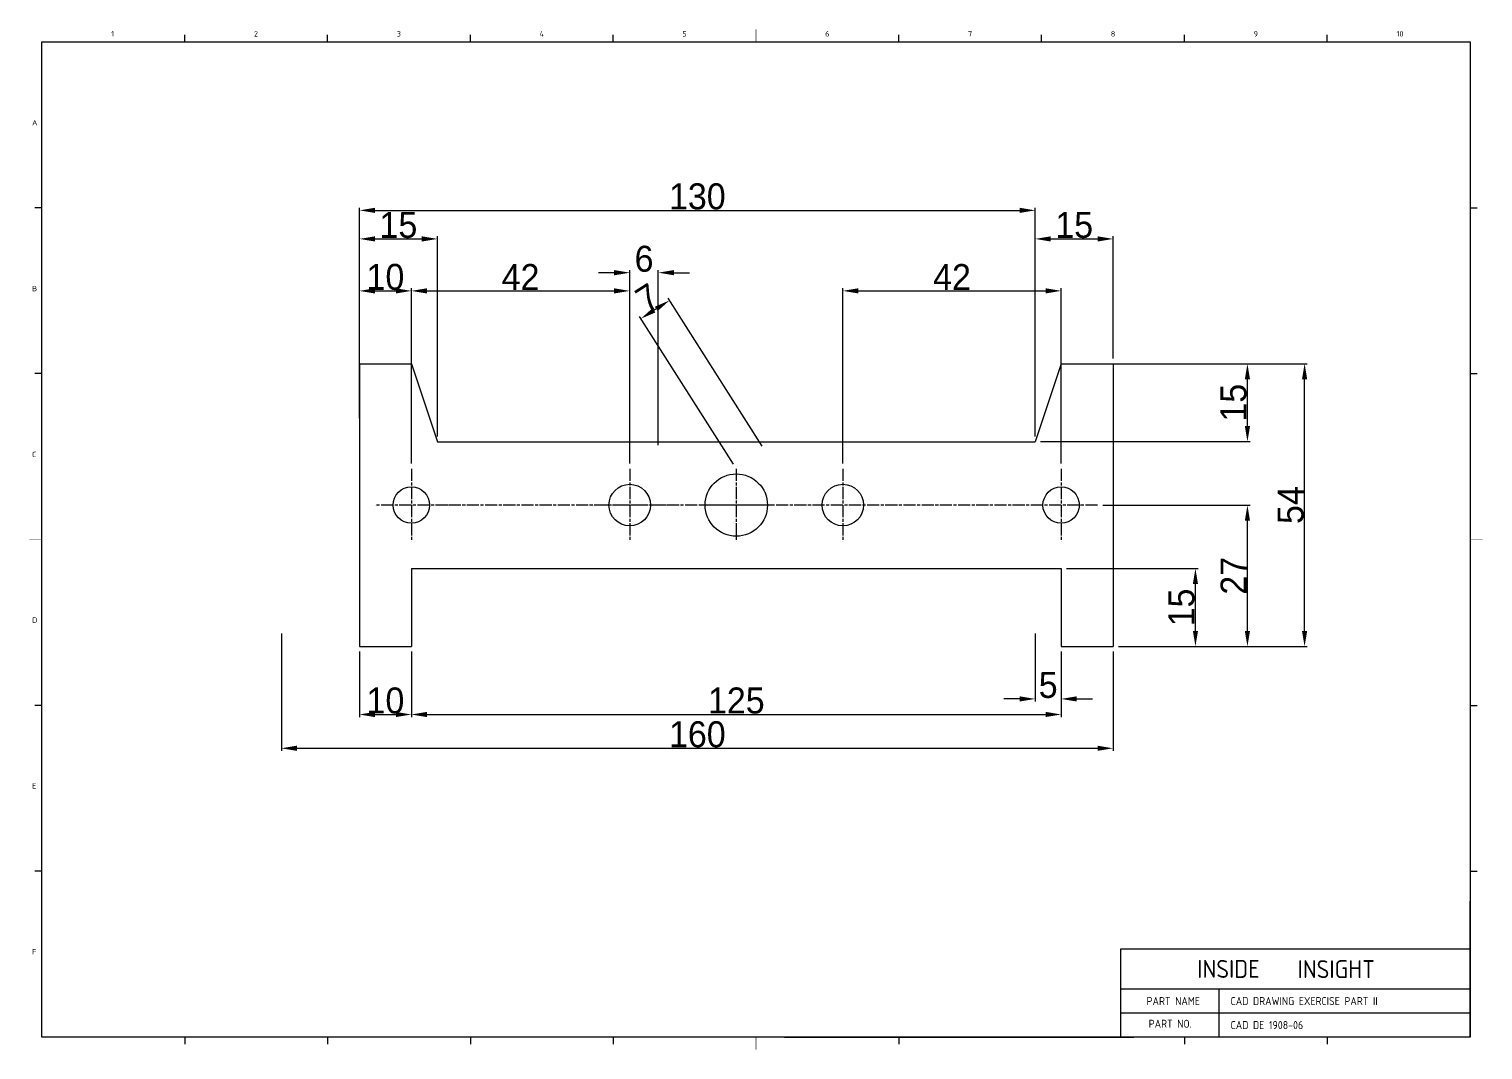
# Model space of a CAD drawing. Header units: inches. Extents: x 328 to 12229, y 132 to 477.
# Drawn here: x 7951.6 to 8231.3, y 135 to 331.4 of the extents above; entities that cross this region are included whole.
import ezdxf

# ---------------------------------------------------------------- set-up
doc = ezdxf.new("R2010")
doc.units = ezdxf.units.IN
doc.header["$MEASUREMENT"] = 0
for name, pattern in [('C2', [7.05, 6, -0.4, 0.25, -0.4]), ('CHAIN', [0.3543, 0.2362, -0.0295, 0.0591, -0.0295]), ('D2', [11.2, 8, -0.8, 0.4, -0.8, 0.4, -0.8])]:
    doc.linetypes.add(name, pattern=pattern)
doc.layers.add('1', color=1, linetype='C2')
doc.layers.add('3', color=3, linetype='D2')
doc.layers.add('DIMENSION', color=3, linetype='Continuous', lineweight=25)
doc.styles.add('A', font='GENISO', dxfattribs={"bigfont": 'WHGTXT'})
doc.styles.get("Standard").update_dxf_attribs({"font": 'gulim.ttc'})
doc.dimstyles.new('Copy of Copy of inside insight-1', dxfattribs={"dimscale": 100, "dimtxt": 5, "dimasz": 3, "dimexe": 0.5, "dimexo": 1, "dimgap": 0.09, "dimtad": 1, "dimdec": 0, "dimzin": 0, "dimdsep": 46, "dimtxsty": 'Standard', "dimcen": 0.09, "dimdle": 1, "dimclrd": 3, "dimclre": 3, "dimclrt": 2, "dimadec": 0, "dimazin": 0, "dimtfac": 1, "dimtdec": 0, "dimtofl": 0, "dimtmove": 0, "dimatfit": 3, "dimfxl": 0, "dimtolj": 1, "dimtzin": 0, "dimarcsym": 0})

# ---------------------------------------------------------------- blocks, each defined once
blk = doc.blocks.new('*D441')
at = {"layer": 'Defpoints', "color": 0}
for p in [(8025.17, 212.59), (8150.17, 212.59), (8150.17, 199.5)]:
    blk.add_point(p, dxfattribs=at)
at = {"layer": 'DIMENSION', "color": 3, "lineweight": -2}
for p, q in [((8025.17, 211.59), (8025.17, 199)), ((8150.17, 211.59), (8150.17, 199)), ((8028.17, 199.5), (8147.17, 199.5))]:
    blk.add_line(p, q, dxfattribs=at)
at = {"layer": 'DIMENSION', "color": 3}
for points in [[(8028.17, 200), (8028.17, 199), (8025.17, 199.5)], [(8147.17, 199), (8147.17, 200), (8150.17, 199.5)]]:
    blk.add_solid(points, dxfattribs=at)
at = {"layer": 'DIMENSION', "color": 2, "insert": (8087.67, 202.16), "char_height": 5, "attachment_point": 5}
blk.add_mtext('\\A1;125', dxfattribs=at)
blk = doc.blocks.new('*D444')
at = {"layer": 'Defpoints', "color": 0}
for p in [(8015.17, 212.59), (8025.17, 212.59), (8025.17, 199.5)]:
    blk.add_point(p, dxfattribs=at)
at = {"layer": 'DIMENSION', "color": 3, "lineweight": -2}
for p, q in [((8015.17, 211.59), (8015.17, 199)), ((8025.17, 211.59), (8025.17, 199)), ((8018.17, 199.5), (8022.17, 199.5))]:
    blk.add_line(p, q, dxfattribs=at)
at = {"layer": 'DIMENSION', "color": 3}
for points in [[(8018.17, 200), (8018.17, 199), (8015.17, 199.5)], [(8022.17, 199), (8022.17, 200), (8025.17, 199.5)]]:
    blk.add_solid(points, dxfattribs=at)
at = {"layer": 'DIMENSION', "color": 2, "insert": (8020.17, 202.16), "char_height": 5, "attachment_point": 5}
blk.add_mtext('\\A1;10', dxfattribs=at)
blk = doc.blocks.new('*D449')
at = {"layer": 'Defpoints', "color": 0}
for p in [(8145.17, 216.09), (8150.17, 211.59), (8145.17, 202.5)]:
    blk.add_point(p, dxfattribs=at)
at = {"layer": 'DIMENSION', "color": 3, "lineweight": -2}
for p, q in [((8145.17, 215.09), (8145.17, 202)), ((8150.17, 210.59), (8150.17, 202)), ((8142.17, 202.5), (8139.17, 202.5)), ((8153.17, 202.5), (8156.17, 202.5))]:
    blk.add_line(p, q, dxfattribs=at)
at = {"layer": 'DIMENSION', "color": 3}
for points in [[(8142.17, 202), (8142.17, 203), (8145.17, 202.5)], [(8153.17, 203), (8153.17, 202), (8150.17, 202.5)]]:
    blk.add_solid(points, dxfattribs=at)
at = {"layer": 'DIMENSION', "color": 2, "insert": (8147.67, 205.15), "char_height": 5, "attachment_point": 5}
blk.add_mtext('\\A1;5', dxfattribs=at)
blk = doc.blocks.new('*D452')
at = {"layer": 'Defpoints', "color": 0}
for p in [(8000.17, 216.09), (8160.17, 212.59), (8160.17, 193)]:
    blk.add_point(p, dxfattribs=at)
at = {"layer": 'DIMENSION', "color": 3, "lineweight": -2}
for p, q in [((8000.17, 215.09), (8000.17, 192.5)), ((8160.17, 211.59), (8160.17, 192.5)), ((8003.17, 193), (8157.17, 193))]:
    blk.add_line(p, q, dxfattribs=at)
at = {"layer": 'DIMENSION', "color": 3}
for points in [[(8003.17, 193.5), (8003.17, 192.5), (8000.17, 193)], [(8157.17, 192.5), (8157.17, 193.5), (8160.17, 193)]]:
    blk.add_solid(points, dxfattribs=at)
at = {"layer": 'DIMENSION', "color": 2, "insert": (8080.17, 195.66), "char_height": 5, "attachment_point": 5}
blk.add_mtext('\\A1;160', dxfattribs=at)
blk = doc.blocks.new('*D455')
at = {"layer": 'Defpoints', "color": 0}
for p in [(8150.17, 227.59), (8176, 227.59), (8160.17, 212.59)]:
    blk.add_point(p, dxfattribs=at)
at = {"layer": 'DIMENSION', "color": 3, "lineweight": -2}
for p, q in [((8151.17, 227.59), (8176.5, 227.59)), ((8176, 215.59), (8176, 224.59)), ((8161.17, 212.59), (8176.5, 212.59))]:
    blk.add_line(p, q, dxfattribs=at)
at = {"layer": 'DIMENSION', "color": 3}
for points in [[(8176.5, 224.59), (8175.5, 224.59), (8176, 227.59)], [(8175.5, 215.59), (8176.5, 215.59), (8176, 212.59)]]:
    blk.add_solid(points, dxfattribs=at)
at = {"layer": 'DIMENSION', "color": 2, "insert": (8173.34, 220.09), "char_height": 5, "attachment_point": 5, "rotation": 90}
blk.add_mtext('\\A1;15', dxfattribs=at)
blk = doc.blocks.new('*D458')
at = {"layer": 'Defpoints', "color": 0}
for p in [(8157.17, 239.79), (8186, 239.79), (8160.17, 212.59)]:
    blk.add_point(p, dxfattribs=at)
at = {"layer": 'DIMENSION', "color": 3, "lineweight": -2}
for p, q in [((8158.17, 239.79), (8186.5, 239.79)), ((8186, 215.59), (8186, 236.79)), ((8161.17, 212.59), (8186.5, 212.59))]:
    blk.add_line(p, q, dxfattribs=at)
at = {"layer": 'DIMENSION', "color": 3}
for points in [[(8186.5, 236.79), (8185.5, 236.79), (8186, 239.79)], [(8185.5, 215.59), (8186.5, 215.59), (8186, 212.59)]]:
    blk.add_solid(points, dxfattribs=at)
at = {"layer": 'DIMENSION', "color": 2, "insert": (8183.34, 226.19), "char_height": 5, "attachment_point": 5, "rotation": 90}
blk.add_mtext('\\A1;27', dxfattribs=at)
blk = doc.blocks.new('*D461')
at = {"layer": 'Defpoints', "color": 0}
for p in [(8160.17, 266.99), (8197, 266.99), (8160.17, 212.59)]:
    blk.add_point(p, dxfattribs=at)
at = {"layer": 'DIMENSION', "color": 3, "lineweight": -2}
for p, q in [((8161.17, 266.99), (8197.5, 266.99)), ((8197, 215.59), (8197, 263.99)), ((8161.17, 212.59), (8197.5, 212.59))]:
    blk.add_line(p, q, dxfattribs=at)
at = {"layer": 'DIMENSION', "color": 3}
for points in [[(8197.5, 263.99), (8196.5, 263.99), (8197, 266.99)], [(8196.5, 215.59), (8197.5, 215.59), (8197, 212.59)]]:
    blk.add_solid(points, dxfattribs=at)
at = {"layer": 'DIMENSION', "color": 2, "insert": (8194.34, 239.79), "char_height": 5, "attachment_point": 5, "rotation": 90}
blk.add_mtext('\\A1;54', dxfattribs=at)
blk = doc.blocks.new('*D467')
at = {"layer": 'Defpoints', "color": 0}
for p in [(8025.17, 281), (8015.17, 266.99), (8025.17, 266.99)]:
    blk.add_point(p, dxfattribs=at)
at = {"layer": 'DIMENSION', "color": 3, "lineweight": -2}
for p, q in [((8015.17, 267.99), (8015.17, 281.5)), ((8018.17, 281), (8022.17, 281)), ((8025.17, 267.99), (8025.17, 281.5))]:
    blk.add_line(p, q, dxfattribs=at)
at = {"layer": 'DIMENSION', "color": 3}
for points in [[(8018.17, 281.5), (8018.17, 280.5), (8015.17, 281)], [(8022.17, 280.5), (8022.17, 281.5), (8025.17, 281)]]:
    blk.add_solid(points, dxfattribs=at)
at = {"layer": 'DIMENSION', "color": 2, "insert": (8020.17, 283.66), "char_height": 5, "attachment_point": 5}
blk.add_mtext('\\A1;10', dxfattribs=at)
blk = doc.blocks.new('*D470')
at = {"layer": 'Defpoints', "color": 0}
for p in [(8030.17, 291), (8015.17, 266.99), (8030.17, 251.99)]:
    blk.add_point(p, dxfattribs=at)
at = {"layer": 'DIMENSION', "color": 3, "lineweight": -2}
for p, q in [((8015.17, 267.99), (8015.17, 291.5)), ((8018.17, 291), (8027.17, 291)), ((8030.17, 252.99), (8030.17, 291.5))]:
    blk.add_line(p, q, dxfattribs=at)
at = {"layer": 'DIMENSION', "color": 3}
for points in [[(8018.17, 291.5), (8018.17, 290.5), (8015.17, 291)], [(8027.17, 290.5), (8027.17, 291.5), (8030.17, 291)]]:
    blk.add_solid(points, dxfattribs=at)
at = {"layer": 'DIMENSION', "color": 2, "insert": (8022.67, 293.66), "char_height": 5, "attachment_point": 5}
blk.add_mtext('\\A1;15', dxfattribs=at)
blk = doc.blocks.new('*D480')
at = {"layer": 'Defpoints', "color": 0}
for p in [(8067.17, 281), (8025.17, 246.79), (8067.17, 246.79)]:
    blk.add_point(p, dxfattribs=at)
at = {"layer": 'DIMENSION', "color": 3, "lineweight": -2}
for p, q in [((8025.17, 247.79), (8025.17, 281.5)), ((8028.17, 281), (8064.17, 281)), ((8067.17, 247.79), (8067.17, 281.5))]:
    blk.add_line(p, q, dxfattribs=at)
at = {"layer": 'DIMENSION', "color": 3}
for points in [[(8028.17, 281.5), (8028.17, 280.5), (8025.17, 281)], [(8064.17, 280.5), (8064.17, 281.5), (8067.17, 281)]]:
    blk.add_solid(points, dxfattribs=at)
at = {"layer": 'DIMENSION', "color": 2, "insert": (8046.17, 283.66), "char_height": 5, "attachment_point": 5}
blk.add_mtext('\\A1;42', dxfattribs=at)
blk = doc.blocks.new('*D485')
at = {"layer": 'Defpoints', "color": 0}
for p in [(8072.67, 284.5), (8072.67, 250.29), (8067.17, 246.79)]:
    blk.add_point(p, dxfattribs=at)
at = {"layer": 'DIMENSION', "color": 3, "lineweight": -2}
for p, q in [((8064.17, 284.5), (8061.17, 284.5)), ((8067.17, 247.79), (8067.17, 285)), ((8072.67, 251.29), (8072.67, 285)), ((8075.67, 284.5), (8078.67, 284.5))]:
    blk.add_line(p, q, dxfattribs=at)
at = {"layer": 'DIMENSION', "color": 3}
for points in [[(8064.17, 284), (8064.17, 285), (8067.17, 284.5)], [(8075.67, 285), (8075.67, 284), (8072.67, 284.5)]]:
    blk.add_solid(points, dxfattribs=at)
at = {"layer": 'DIMENSION', "color": 2, "insert": (8069.92, 287.15), "char_height": 5, "attachment_point": 5}
blk.add_mtext('\\A1;6', dxfattribs=at)
blk = doc.blocks.new('*D494')
at = {"layer": 'Defpoints', "color": 0}
for p in [(8074.8, 279.15), (8093.17, 250.29), (8087.67, 246.79)]:
    blk.add_point(p, dxfattribs=at)
at = {"layer": 'DIMENSION', "color": 3, "lineweight": -2}
for p, q in [((8071.83, 277.26), (8072.27, 277.54)), ((8092.63, 251.13), (8074.53, 279.57)), ((8087.13, 247.63), (8069.03, 276.07))]:
    blk.add_line(p, q, dxfattribs=at)
at = {"layer": 'DIMENSION', "color": 3}
for points in [[(8071.56, 277.68), (8072.1, 276.84), (8069.3, 275.65)], [(8072.54, 277.12), (8072, 277.96), (8074.8, 279.15)]]:
    blk.add_solid(points, dxfattribs=at)
at = {"layer": 'DIMENSION', "color": 2, "insert": (8070.62, 279.64), "char_height": 5, "attachment_point": 5, "rotation": 32.4712}
blk.add_mtext('\\A1;7', dxfattribs=at)
blk = doc.blocks.new('*D503')
at = {"layer": 'Defpoints', "color": 0}
for p in [(8150.17, 281), (8108.17, 246.79), (8150.17, 246.79)]:
    blk.add_point(p, dxfattribs=at)
at = {"layer": 'DIMENSION', "color": 3, "lineweight": -2}
for p, q in [((8108.17, 247.79), (8108.17, 281.5)), ((8111.17, 281), (8147.17, 281)), ((8150.17, 247.79), (8150.17, 281.5))]:
    blk.add_line(p, q, dxfattribs=at)
at = {"layer": 'DIMENSION', "color": 3}
for points in [[(8111.17, 281.5), (8111.17, 280.5), (8108.17, 281)], [(8147.17, 280.5), (8147.17, 281.5), (8150.17, 281)]]:
    blk.add_solid(points, dxfattribs=at)
at = {"layer": 'DIMENSION', "color": 2, "insert": (8129.17, 283.66), "char_height": 5, "attachment_point": 5}
blk.add_mtext('\\A1;42', dxfattribs=at)
blk = doc.blocks.new('*D508')
at = {"layer": 'Defpoints', "color": 0}
for p in [(8160.17, 291), (8160.17, 266.99), (8145.17, 251.99)]:
    blk.add_point(p, dxfattribs=at)
at = {"layer": 'DIMENSION', "color": 3, "lineweight": -2}
for p, q in [((8145.17, 252.99), (8145.17, 291.5)), ((8148.17, 291), (8157.17, 291)), ((8160.17, 267.99), (8160.17, 291.5))]:
    blk.add_line(p, q, dxfattribs=at)
at = {"layer": 'DIMENSION', "color": 3}
for points in [[(8148.17, 291.5), (8148.17, 290.5), (8145.17, 291)], [(8157.17, 290.5), (8157.17, 291.5), (8160.17, 291)]]:
    blk.add_solid(points, dxfattribs=at)
at = {"layer": 'DIMENSION', "color": 2, "insert": (8152.67, 293.66), "char_height": 5, "attachment_point": 5}
blk.add_mtext('\\A1;15', dxfattribs=at)
blk = doc.blocks.new('*D513')
at = {"layer": 'Defpoints', "color": 0}
for p in [(8145.17, 296.49), (8015.17, 255.49), (8145.17, 252.99)]:
    blk.add_point(p, dxfattribs=at)
at = {"layer": 'DIMENSION', "color": 3, "lineweight": -2}
for p, q in [((8015.17, 256.49), (8015.17, 296.99)), ((8018.17, 296.49), (8142.17, 296.49)), ((8145.17, 253.99), (8145.17, 296.99))]:
    blk.add_line(p, q, dxfattribs=at)
at = {"layer": 'DIMENSION', "color": 3}
for points in [[(8018.17, 296.99), (8018.17, 295.99), (8015.17, 296.49)], [(8142.17, 295.99), (8142.17, 296.99), (8145.17, 296.49)]]:
    blk.add_solid(points, dxfattribs=at)
at = {"layer": 'DIMENSION', "color": 2, "insert": (8080.17, 299.15), "char_height": 5, "attachment_point": 5}
blk.add_mtext('\\A1;130', dxfattribs=at)
blk = doc.blocks.new('*D518')
at = {"layer": 'Defpoints', "color": 0}
for p in [(8150.17, 266.99), (8186, 266.99), (8145.17, 251.99)]:
    blk.add_point(p, dxfattribs=at)
at = {"layer": 'DIMENSION', "color": 3, "lineweight": -2}
for p, q in [((8151.17, 266.99), (8186.5, 266.99)), ((8186, 254.99), (8186, 263.99)), ((8146.17, 251.99), (8186.5, 251.99))]:
    blk.add_line(p, q, dxfattribs=at)
at = {"layer": 'DIMENSION', "color": 3}
for points in [[(8186.5, 263.99), (8185.5, 263.99), (8186, 266.99)], [(8185.5, 254.99), (8186.5, 254.99), (8186, 251.99)]]:
    blk.add_solid(points, dxfattribs=at)
at = {"layer": 'DIMENSION', "color": 2, "insert": (8183.34, 259.49), "char_height": 5, "attachment_point": 5, "rotation": 90}
blk.add_mtext('\\A1;15', dxfattribs=at)

msp = doc.modelspace()

# ---------------------------------------------------------------- linework, layer by layer
at = {"linetype": 'Continuous'}
for p, q in [((7954.083432, 328.89868), (8228.835432, 328.89868)), ((7954.083432, 137.43628), (7954.083432, 328.89868)), ((8228.835432, 328.89868), (8228.835432, 137.43628)), ((8228.835432, 137.43628), (7954.083432, 137.43628))]:
    msp.add_line(p, q, dxfattribs=at)
for p, q in [((8015.165417, 266.989464), (8025.165417, 266.989464)), ((8015.165417, 266.989464), (8015.165417, 212.589259)), ((8025.165417, 266.989464), (8030.165417, 251.989464)), ((8150.165417, 266.989464), (8145.165417, 251.989464)), ((8150.165417, 266.989464), (8160.165417, 266.989464)), ((8160.165417, 266.989464), (8160.165417, 212.589259)), ((8030.165417, 251.989464), (8145.165417, 251.989464)), ((8025.165417, 227.589259), (8150.165417, 227.589259)), ((8025.165417, 227.589259), (8025.165417, 212.589259)), ((8150.165417, 227.589259), (8150.165417, 212.589259)), ((8015.165417, 212.589259), (8025.165417, 212.589259)), ((8150.165417, 212.589259), (8160.165417, 212.589259))]:
    msp.add_line(p, q)
for centre, radius in [((8067.165417, 239.789362), 4), ((8087.665417, 239.789362), 6), ((8108.165417, 239.789362), 4), ((8025.165417, 239.789362), 3.5), ((8150.165417, 239.789362), 3.5)]:
    msp.add_circle(centre, radius)
at = {"layer": '1', "linetype": 'CHAIN', "ltscale": 9.878633}
for p, q in [((8025.165417, 246.789362), (8025.165417, 232.789362)), ((8067.165417, 246.789362), (8067.165417, 232.789362)), ((8087.665417, 246.789362), (8087.665417, 232.789362)), ((8108.165417, 246.789362), (8108.165417, 232.789362)), ((8150.165417, 246.789362), (8150.165417, 232.789362)), ((8032.165417, 239.789362), (8018.165417, 239.789362)), ((8157.165417, 239.789362), (8032.165417, 239.789362)), ((8074.165417, 239.789362), (8060.165417, 239.789362)), ((8094.665417, 239.789362), (8080.665417, 239.789362)), ((8115.165417, 239.789362), (8101.165417, 239.789362))]:
    msp.add_line(p, q, dxfattribs=at)
at = {"layer": '3', "color": 3, "linetype": 'Continuous'}
for p, q in [((7981.558632, 328.89868), (7981.558632, 330.28108)), ((8009.033832, 328.89868), (8009.033832, 330.28108)), ((8063.984232, 328.89868), (8063.984232, 330.28108)), ((8118.934632, 328.89868), (8118.934632, 330.28108)), ((8146.409832, 328.89868), (8146.409832, 330.28108)), ((8173.885032, 328.89868), (8173.885032, 330.28108)), ((8201.360232, 328.89868), (8201.360232, 330.28108)), ((7954.083432, 296.9998), (7952.701032, 296.9998)), ((8228.835432, 296.9998), (8230.217832, 296.9998)), ((7954.083432, 265.10092), (7952.701032, 265.10092)), ((8228.835432, 265.10092), (8230.217832, 265.10092)), ((7954.083432, 201.23404), (7952.701032, 201.23404)), ((8228.835432, 201.23404), (8230.217832, 201.23404)), ((7954.083432, 169.33516), (7952.701032, 169.33516)), ((8228.835432, 169.33516), (8230.217832, 169.33516)), ((8228.835432, 137.43628), (8228.835432, 163.610296)), ((8228.835432, 154.372408), (8161.604136, 154.372408)), ((8161.604136, 154.372408), (8161.604136, 137.43628)), ((8228.835432, 146.674168), (8161.604136, 146.674168)), ((8180.593128, 137.43628), (8180.593128, 146.674168)), ((8228.835432, 142.055224), (8161.604136, 142.055224)), ((7981.558632, 137.43628), (7981.558632, 136.05388)), ((8009.033832, 137.43628), (8009.033832, 136.05388)), ((8036.509032, 137.43628), (8036.509032, 136.05388)), ((8063.984232, 137.43628), (8063.984232, 136.05388)), ((8096.91269, 137.43628), (8164.143986, 137.43628)), ((8118.934632, 137.43628), (8118.934632, 136.05388)), ((8173.885032, 137.43628), (8173.885032, 136.05388)), ((8201.360232, 137.43628), (8201.360232, 136.05388))]:
    msp.add_line(p, q, dxfattribs=at)
at = {"layer": '3', "linetype": 'Continuous'}
msp.add_line((8036.509032, 328.89868), (8036.509032, 330.28108), dxfattribs=at)
at = {"layer": '3', "color": 3, "linetype": 'Continuous', "const_width": 0.10368}
for points in [[(8091.459432, 328.89868), (8091.459432, 331.31788)], [(7954.083432, 233.16748), (7951.664232, 233.16748)], [(8228.835432, 233.16748), (8231.254632, 233.16748)], [(8091.459432, 137.43628), (8091.459432, 135.01708)]]:
    msp.add_lwpolyline(points, dxfattribs=at)

# ---------------------------------------------------------------- texts
at = {"linetype": 'Continuous', "style": 'A'}
for s, height, p in [('1', 1.0368, (7967.389032, 329.93548)), ('2', 1.0368, (7994.864232, 329.93548)), ('3', 1.0368, (8022.339432, 329.93548)), ('4', 1.0368, (8049.814632, 329.93548)), ('5', 1.0368, (8077.289832, 329.93548)), ('6', 1.0368, (8104.765032, 329.93548)), ('7', 1.0368, (8132.240232, 329.93548)), ('8', 1.0368, (8159.715432, 329.93548)), ('9', 1.0368, (8187.190632, 329.93548)), ('10', 1.0368, (8214.665832, 329.93548)), ('A', 1.0368, (7952.182632, 312.82828)), ('B', 1.0368, (7952.182632, 280.9294)), ('C', 1.0368, (7952.182632, 249.03052)), ('D', 1.0368, (7952.182632, 217.13164)), ('E', 1.0368, (7952.182632, 185.23276)), ('F', 1.0368, (7952.182632, 153.33388)), ('INSIDE', 3.4510268, (8176.345602, 148.825805)), ('INSIGHT', 3.4510268, (8195.648746, 148.782012)), ('PART NAME', 1.539648, (8166.603765, 143.594872)), ('CAD DRAWING EXERCISE PART II', 1.539648, (8182.760565, 143.594872)), ('PART NO.', 1.539648, (8167.010692, 139.232536)), ('CAD DE 1908-06', 1.539648, (8182.760565, 138.975928))]:
    msp.add_text(s, height=height, dxfattribs=at).set_placement(p)

# ---------------------------------------------------------------- dimensions: what is measured, and where the dimension line sits
at = {"layer": 'DIMENSION'}
for base, p1, p2, picture, middle in [((8145.165417, 296.489464), (8015.165417, 255.489464), (8145.165417, 252.989464), '*D513', (8080.165417, 299.146964)), ((8030.165417, 291), (8015.165417, 266.989464), (8030.165417, 251.989464), '*D470', (8022.665417, 293.6575)), ((8160.165417, 291), (8145.165417, 251.989464), (8160.165417, 266.989464), '*D508', (8152.665417, 293.6575)), ((8072.6654169841, 284.5), (8067.1654169841, 246.7893617475), (8072.6654169841, 250.2893617475), '*D485', (8069.9154169841, 287.1525000036)), ((8025.165417, 281), (8015.165417, 266.989464), (8025.165417, 266.989464), '*D467', (8020.165417, 283.6575)), ((8067.165417, 281), (8025.165417, 246.789362), (8067.165417, 246.789362), '*D480', (8046.165417, 283.655)), ((8150.165417, 281), (8108.165417, 246.789362), (8150.165417, 246.789362), '*D503', (8129.165417, 283.655)), ((8160.165417, 193), (8000.165417, 216.089259), (8160.165417, 212.589259), '*D452', (8080.165417, 195.6575)), ((8145.165417, 202.5), (8150.165417, 211.589259), (8145.165417, 216.089259), '*D449', (8147.665417, 205.15)), ((8025.165417, 199.5), (8015.165417, 212.589259), (8025.165417, 212.589259), '*D444', (8020.165417, 202.1575)), ((8150.165417, 199.5), (8025.165417, 212.589259), (8150.165417, 212.589259), '*D441', (8087.665417, 202.1575))]:
    dim = msp.add_linear_dim(base=base, p1=p1, p2=p2, dimstyle='Copy of Copy of inside insight-1', override={"dimscale": 1, "dimlfac": 1, "dimtxsty": 'Standard', "dimsah": 1, "dimtolj": 1}, dxfattribs=at)
    dim.commit()
    dim.dimension.update_dxf_attribs({"geometry": picture, "text_midpoint": middle})
for base, p1, p2, angle, picture, middle in [((8074.798564, 279.15156), (8087.665417, 246.789362), (8093.165417, 250.289362), 32.47119229, '*D494', (8070.624501, 279.639372)), ((8186, 266.989464), (8145.165417, 251.989464), (8150.165417, 266.989464), 90, '*D518', (8183.3425, 259.489464)), ((8197, 266.989464), (8160.165417, 212.589259), (8160.165417, 266.989464), 90, '*D461', (8194.345, 239.789362)), ((8186, 239.789362), (8160.165417, 212.589259), (8157.165417, 239.789362), 90, '*D458', (8183.345, 226.189311)), ((8176, 227.589259), (8160.165417, 212.589259), (8150.165417, 227.589259), 90, '*D455', (8173.3425, 220.089259))]:
    dim = msp.add_linear_dim(base=base, p1=p1, p2=p2, angle=angle, dimstyle='Copy of Copy of inside insight-1', override={"dimscale": 1, "dimlfac": 1, "dimtxsty": 'Standard', "dimsah": 1, "dimtolj": 1}, dxfattribs=at)
    dim.commit()
    dim.dimension.update_dxf_attribs({"geometry": picture, "text_midpoint": middle})

doc.saveas('drawing.dxf')
